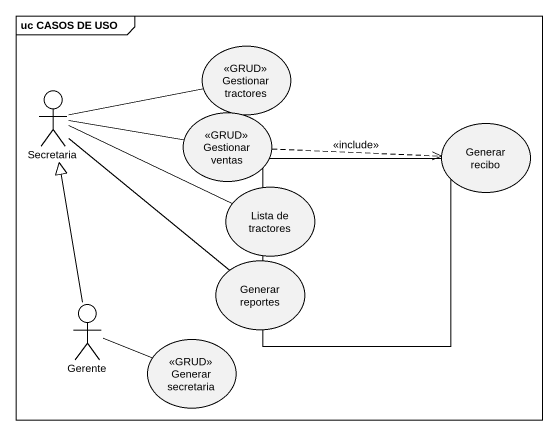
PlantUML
@startuml
mainframe uc CASOS DE USO
usecase "Gestionar tractores" as Gestionar_tractores <<GRUD>>
actor Secretaria
usecase "Gestionar ventas" as Gestionar_ventas <<GRUD>>
usecase "Generar recibo" as Generar_recibo
rectangle " " as rectangle1
usecase "Lista de tractores" as Lista_de_tractores
usecase "Generar reportes" as Generar_reportes
actor Gerente
usecase "Generar secretaria" as Generar_secretaria <<GRUD>>
Secretaria -right- Gestionar_tractores
Secretaria -right- Gestionar_ventas
Secretaria -right- Lista_de_tractores
Secretaria -- Generar_reportes
Gestionar_ventas .right.> Generar_recibo : <<include>>
Gerente -up-|> Secretaria
Gerente -right- Generar_secretaria
@enduml
